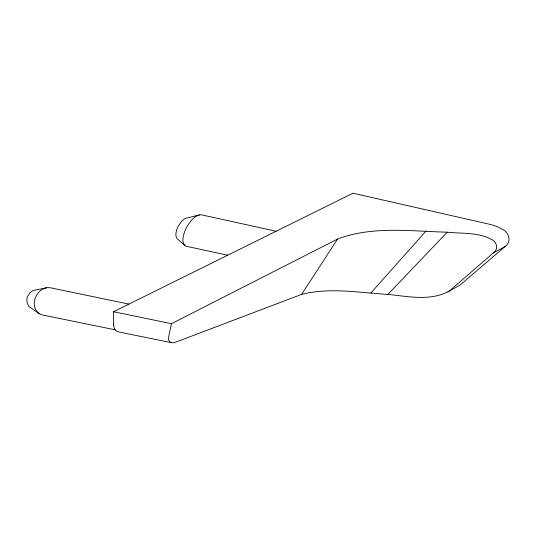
<?xml version="1.0" encoding="UTF-8"?>
<svg xmlns="http://www.w3.org/2000/svg" width="536" height="536" viewBox="0 0 536 536"><rect width="100%" height="100%" fill="white"/><g stroke="black" fill="none" stroke-linecap="round" stroke-linejoin="round"><path stroke-width="0.8" d="M447.875 291.839A26.351 11.209 0.4 0 0 450.414 290.09L493.308 252.959C498.721 249.488 497.1 241.609 491.385 239.351C477.938 232.142 461.905 233.763 447.218 232.195C410.924 231.271 372.373 225.79 337.6 239.049L171.46 323.684L168.753 336.219C166.75 340.869 171.835 344.507 175.815 342.109L301.594 294.385C329.761 287.222 359.368 292.683 387.89 294.405C407.635 296.375 429.155 301.178 447.875 291.839L458.28 286.09A26.184 11.263 0 0 0 461.014 284.234L505.066 246.533C511.8 242.051 509.193 232.396 502.473 229.381A39.235 18.17 -1.8 0 0 489.067 224.155L352.996 193.201L113.518 311.731L113.645 324.937C113.525 327.972 115.294 331.355 118.51 331.891L171.48 342.698M301.594 294.385L337.6 239.049M370.972 292.897L425.946 231.096M387.89 294.405L447.218 232.195M493.308 252.959L505.066 246.533M276.094 231.264L201.67 214.849A2.285 1.126 8.1 0 0 200.705 214.742C194.213 215.492 190.012 221.77 186.876 226.895A145.43 67.174 3.3 0 0 184.585 231.874C183.185 236.128 181.108 243.022 185.704 246.037A2.137 0.978 8.3 0 0 186.515 246.312L227.7 255.216M199.332 214.909L185 218.507L181.778 221.127L178.401 225.924A97.05 45.533 5.3 0 0 176.907 229.328C175.989 232.296 174.964 236.209 177.282 238.788L184.786 245.441M128.941 304.1L50.545 287.812A3.826 1.454 11.4 0 0 49.801 287.691C43.496 286.928 37.701 291.839 35.517 297.48A119.501 44.555 8.5 0 0 34.438 301.56C33.5 306.92 36.287 313.339 41.828 314.826A3.531 1.253 11.1 0 0 42.505 314.987L115.126 329.814M46.438 287.799L32.971 290.592L29.976 292.703L27.537 296.535A80.782 30.003 9.7 0 0 26.86 299.316L27.088 302.907L28.937 306.471L39.081 313.56M113.518 311.731L171.46 323.684M113.712 324.943L113.639 323.771"/></g></svg>
